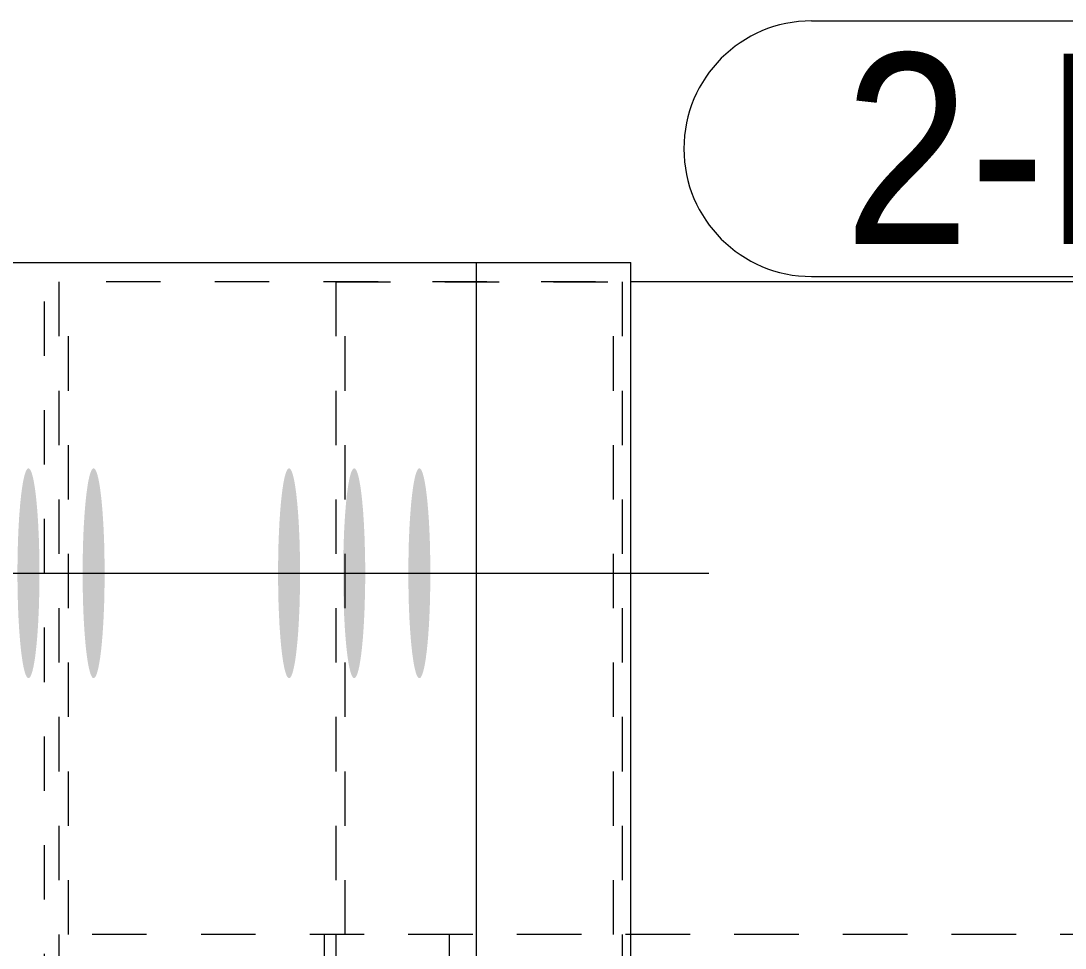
# Model space of a CAD drawing. Header units: millimetres. Extents: x 2 to 825, y 1 to 579.
# Drawn here: x 79.69 to 98.9, y 511.18 to 528.23 of the extents above; entities that cross this region are included whole.
import ezdxf

# ---------------------------------------------------------------- set-up
doc = ezdxf.new("R2010")
doc.units = ezdxf.units.MM
doc.linetypes.add('XKITLINE00', pattern=[0])
doc.linetypes.add('XKITLINE01', pattern=[4, 1, -1, 1, -1])
for name, color, linetype, lineweight in [('Bolt', 3, 'Continuous', 0), ('Part', 2, 'Continuous', 0), ('PartMark', 7, 'Continuous', 0)]:
    doc.layers.add(name, color=color, linetype=linetype, lineweight=lineweight)
doc.styles.add('ARIAL', font='ARIAL.TTF')

# ---------------------------------------------------------------- blocks, each defined once
blk = doc.blocks.new('*A41')
at = {"layer": 'Bolt'}
for points in [[(80.029, 518.027), (80.029, 517.98), (80.029, 517.933), (80.029, 517.886), (80.028, 517.839), (80.027, 517.792), (80.027, 517.745), (80.026, 517.698), (80.025, 517.652), (80.023, 517.606), (80.022, 517.56), (80.021, 517.515), (80.019, 517.47), (80.018, 517.425), (80.016, 517.381), (80.014, 517.337), (80.012, 517.293), (80.01, 517.25), (80.008, 517.208), (80.006, 517.166), (80.003, 517.124), (80.001, 517.083), (79.998, 517.043), (79.995, 517.003), (79.993, 516.964), (79.99, 516.926), (79.987, 516.888), (79.984, 516.851), (79.98, 516.815), (79.977, 516.78), (79.974, 516.745), (79.97, 516.711), (79.967, 516.678), (79.963, 516.646), (79.959, 516.614), (79.956, 516.584), (79.952, 516.554), (79.948, 516.526), (79.944, 516.498), (79.94, 516.471), (79.935, 516.445), (79.931, 516.42), (79.927, 516.397), (79.923, 516.374), (79.918, 516.352), (79.914, 516.331), (79.909, 516.312), (79.905, 516.293), (79.9, 516.275), (79.895, 516.259), (79.891, 516.243), (79.886, 516.229), (79.881, 516.216), (79.876, 516.204), (79.872, 516.193), (79.867, 516.183), (79.862, 516.175), (79.857, 516.167), (79.852, 516.161), (79.847, 516.155), (79.842, 516.151), (79.837, 516.148), (79.832, 516.147), (79.827, 516.146), (79.822, 516.147), (79.817, 516.148), (79.812, 516.151), (79.807, 516.155), (79.802, 516.161), (79.798, 516.167), (79.793, 516.175), (79.788, 516.183), (79.783, 516.193), (79.778, 516.204), (79.773, 516.216), (79.769, 516.229), (79.764, 516.243), (79.759, 516.259), (79.754, 516.275), (79.75, 516.293), (79.745, 516.312), (79.741, 516.331), (79.736, 516.352), (79.732, 516.374), (79.728, 516.397), (79.723, 516.42), (79.719, 516.445), (79.715, 516.471), (79.711, 516.498), (79.707, 516.526), (79.703, 516.554), (79.699, 516.584), (79.695, 516.614), (79.691, 516.646), (79.688, 516.678), (79.684, 516.711), (79.681, 516.745), (79.677, 516.78), (79.674, 516.815), (79.671, 516.851), (79.668, 516.888), (79.665, 516.926), (79.662, 516.964), (79.659, 517.003), (79.656, 517.043), (79.654, 517.083), (79.651, 517.124), (79.649, 517.166), (79.647, 517.208), (79.644, 517.25), (79.642, 517.293), (79.64, 517.337), (79.638, 517.381), (79.637, 517.425), (79.635, 517.47), (79.634, 517.515), (79.632, 517.56), (79.631, 517.606), (79.63, 517.652), (79.629, 517.698), (79.628, 517.745), (79.627, 517.792), (79.626, 517.839), (79.626, 517.886), (79.625, 517.933), (79.625, 517.98), (79.625, 518.027), (79.625, 518.075), (79.625, 518.122), (79.625, 518.169), (79.625, 518.217), (79.626, 518.264), (79.626, 518.311), (79.627, 518.358), (79.628, 518.404), (79.629, 518.451), (79.63, 518.497), (79.631, 518.543), (79.632, 518.589), (79.634, 518.635), (79.635, 518.68), (79.637, 518.724), (79.638, 518.769), (79.64, 518.813), (79.642, 518.856), (79.644, 518.899), (79.647, 518.942), (79.649, 518.984), (79.651, 519.025), (79.654, 519.066), (79.656, 519.106), (79.659, 519.146), (79.662, 519.185), (79.665, 519.224), (79.668, 519.261), (79.671, 519.298), (79.674, 519.334), (79.677, 519.37), (79.681, 519.405), (79.684, 519.438), (79.688, 519.471), (79.691, 519.504), (79.695, 519.535), (79.699, 519.565), (79.703, 519.595), (79.707, 519.624), (79.711, 519.651), (79.715, 519.678), (79.719, 519.704), (79.723, 519.729), (79.728, 519.753), (79.732, 519.776), (79.736, 519.797), (79.741, 519.818), (79.745, 519.838), (79.75, 519.856), (79.754, 519.874), (79.759, 519.891), (79.764, 519.906), (79.769, 519.92), (79.773, 519.933), (79.778, 519.945), (79.783, 519.956), (79.788, 519.966), (79.793, 519.975), (79.798, 519.982), (79.802, 519.989), (79.807, 519.994), (79.812, 519.998), (79.817, 520.001), (79.822, 520.003), (79.827, 520.003), (79.832, 520.003), (79.837, 520.001), (79.842, 519.998), (79.847, 519.994), (79.852, 519.989), (79.857, 519.982), (79.862, 519.975), (79.867, 519.966), (79.872, 519.956), (79.876, 519.945), (79.881, 519.933), (79.886, 519.92), (79.891, 519.906), (79.895, 519.891), (79.9, 519.874), (79.905, 519.856), (79.909, 519.838), (79.914, 519.818), (79.918, 519.797), (79.923, 519.776), (79.927, 519.753), (79.931, 519.729), (79.935, 519.704), (79.94, 519.678), (79.944, 519.651), (79.948, 519.624), (79.952, 519.595), (79.956, 519.565), (79.959, 519.535), (79.963, 519.504), (79.967, 519.471), (79.97, 519.438), (79.974, 519.405), (79.977, 519.37), (79.98, 519.334), (79.984, 519.298), (79.987, 519.261), (79.99, 519.224), (79.993, 519.185), (79.995, 519.146), (79.998, 519.106), (80.001, 519.066), (80.003, 519.025), (80.006, 518.984), (80.008, 518.942), (80.01, 518.899), (80.012, 518.856), (80.014, 518.813), (80.016, 518.769), (80.018, 518.724), (80.019, 518.68), (80.021, 518.635), (80.022, 518.589), (80.023, 518.543), (80.025, 518.497), (80.026, 518.451), (80.027, 518.404), (80.027, 518.358), (80.028, 518.311), (80.029, 518.264), (80.029, 518.217), (80.029, 518.169), (80.029, 518.122), (80.03, 518.075)], [(81.228, 518.027), (81.228, 517.98), (81.228, 517.933), (81.227, 517.886), (81.227, 517.839), (81.226, 517.792), (81.225, 517.745), (81.224, 517.698), (81.223, 517.652), (81.222, 517.606), (81.221, 517.56), (81.22, 517.515), (81.218, 517.47), (81.217, 517.425), (81.215, 517.381), (81.213, 517.337), (81.211, 517.293), (81.209, 517.25), (81.207, 517.208), (81.204, 517.166), (81.202, 517.124), (81.2, 517.083), (81.197, 517.043), (81.194, 517.003), (81.191, 516.964), (81.189, 516.926), (81.186, 516.888), (81.182, 516.851), (81.179, 516.815), (81.176, 516.78), (81.173, 516.745), (81.169, 516.711), (81.166, 516.678), (81.162, 516.646), (81.158, 516.614), (81.154, 516.584), (81.15, 516.554), (81.147, 516.526), (81.143, 516.498), (81.138, 516.471), (81.134, 516.445), (81.13, 516.42), (81.126, 516.397), (81.121, 516.374), (81.117, 516.352), (81.113, 516.331), (81.108, 516.312), (81.103, 516.293), (81.099, 516.275), (81.094, 516.259), (81.089, 516.243), (81.085, 516.229), (81.08, 516.216), (81.075, 516.204), (81.07, 516.193), (81.065, 516.183), (81.061, 516.175), (81.056, 516.167), (81.051, 516.161), (81.046, 516.155), (81.041, 516.151), (81.036, 516.148), (81.031, 516.147), (81.026, 516.146), (81.021, 516.147), (81.016, 516.148), (81.011, 516.151), (81.006, 516.155), (81.001, 516.161), (80.996, 516.167), (80.991, 516.175), (80.987, 516.183), (80.982, 516.193), (80.977, 516.204), (80.972, 516.216), (80.967, 516.229), (80.963, 516.243), (80.958, 516.259), (80.953, 516.275), (80.949, 516.293), (80.944, 516.312), (80.94, 516.331), (80.935, 516.352), (80.931, 516.374), (80.926, 516.397), (80.922, 516.42), (80.918, 516.445), (80.914, 516.471), (80.91, 516.498), (80.906, 516.526), (80.902, 516.554), (80.898, 516.584), (80.894, 516.614), (80.89, 516.646), (80.887, 516.678), (80.883, 516.711), (80.88, 516.745), (80.876, 516.78), (80.873, 516.815), (80.87, 516.851), (80.867, 516.888), (80.864, 516.926), (80.861, 516.964), (80.858, 517.003), (80.855, 517.043), (80.853, 517.083), (80.85, 517.124), (80.848, 517.166), (80.845, 517.208), (80.843, 517.25), (80.841, 517.293), (80.839, 517.337), (80.837, 517.381), (80.836, 517.425), (80.834, 517.47), (80.832, 517.515), (80.831, 517.56), (80.83, 517.606), (80.829, 517.652), (80.828, 517.698), (80.827, 517.745), (80.826, 517.792), (80.825, 517.839), (80.825, 517.886), (80.824, 517.933), (80.824, 517.98), (80.824, 518.027), (80.824, 518.075), (80.824, 518.122), (80.824, 518.169), (80.824, 518.217), (80.825, 518.264), (80.825, 518.311), (80.826, 518.358), (80.827, 518.404), (80.828, 518.451), (80.829, 518.497), (80.83, 518.543), (80.831, 518.589), (80.832, 518.635), (80.834, 518.68), (80.836, 518.724), (80.837, 518.769), (80.839, 518.813), (80.841, 518.856), (80.843, 518.899), (80.845, 518.942), (80.848, 518.984), (80.85, 519.025), (80.853, 519.066), (80.855, 519.106), (80.858, 519.146), (80.861, 519.185), (80.864, 519.224), (80.867, 519.261), (80.87, 519.298), (80.873, 519.334), (80.876, 519.37), (80.88, 519.405), (80.883, 519.438), (80.887, 519.471), (80.89, 519.504), (80.894, 519.535), (80.898, 519.565), (80.902, 519.595), (80.906, 519.624), (80.91, 519.651), (80.914, 519.678), (80.918, 519.704), (80.922, 519.729), (80.926, 519.753), (80.931, 519.776), (80.935, 519.797), (80.94, 519.818), (80.944, 519.838), (80.949, 519.856), (80.953, 519.874), (80.958, 519.891), (80.963, 519.906), (80.967, 519.92), (80.972, 519.933), (80.977, 519.945), (80.982, 519.956), (80.987, 519.966), (80.991, 519.975), (80.996, 519.982), (81.001, 519.989), (81.006, 519.994), (81.011, 519.998), (81.016, 520.001), (81.021, 520.003), (81.026, 520.003), (81.031, 520.003), (81.036, 520.001), (81.041, 519.998), (81.046, 519.994), (81.051, 519.989), (81.056, 519.982), (81.061, 519.975), (81.065, 519.966), (81.07, 519.956), (81.075, 519.945), (81.08, 519.933), (81.085, 519.92), (81.089, 519.906), (81.094, 519.891), (81.099, 519.874), (81.103, 519.856), (81.108, 519.838), (81.113, 519.818), (81.117, 519.797), (81.121, 519.776), (81.126, 519.753), (81.13, 519.729), (81.134, 519.704), (81.138, 519.678), (81.143, 519.651), (81.147, 519.624), (81.15, 519.595), (81.154, 519.565), (81.158, 519.535), (81.162, 519.504), (81.166, 519.471), (81.169, 519.438), (81.173, 519.405), (81.176, 519.37), (81.179, 519.334), (81.182, 519.298), (81.186, 519.261), (81.189, 519.224), (81.191, 519.185), (81.194, 519.146), (81.197, 519.106), (81.2, 519.066), (81.202, 519.025), (81.204, 518.984), (81.207, 518.942), (81.209, 518.899), (81.211, 518.856), (81.213, 518.813), (81.215, 518.769), (81.217, 518.724), (81.218, 518.68), (81.22, 518.635), (81.221, 518.589), (81.222, 518.543), (81.223, 518.497), (81.224, 518.451), (81.225, 518.404), (81.226, 518.358), (81.227, 518.311), (81.227, 518.264), (81.228, 518.217), (81.228, 518.169), (81.228, 518.122), (81.228, 518.075)], [(84.825, 518.027), (84.824, 517.98), (84.824, 517.933), (84.824, 517.886), (84.823, 517.839), (84.823, 517.792), (84.822, 517.745), (84.821, 517.698), (84.82, 517.652), (84.819, 517.606), (84.817, 517.56), (84.816, 517.515), (84.815, 517.47), (84.813, 517.425), (84.811, 517.381), (84.809, 517.337), (84.807, 517.293), (84.805, 517.25), (84.803, 517.208), (84.801, 517.166), (84.798, 517.124), (84.796, 517.083), (84.793, 517.043), (84.791, 517.003), (84.788, 516.964), (84.785, 516.926), (84.782, 516.888), (84.779, 516.851), (84.776, 516.815), (84.772, 516.78), (84.769, 516.745), (84.765, 516.711), (84.762, 516.678), (84.758, 516.646), (84.755, 516.614), (84.751, 516.584), (84.747, 516.554), (84.743, 516.526), (84.739, 516.498), (84.735, 516.471), (84.731, 516.445), (84.726, 516.42), (84.722, 516.397), (84.718, 516.374), (84.713, 516.352), (84.709, 516.331), (84.704, 516.312), (84.7, 516.293), (84.695, 516.275), (84.691, 516.259), (84.686, 516.243), (84.681, 516.229), (84.676, 516.216), (84.672, 516.204), (84.667, 516.193), (84.662, 516.183), (84.657, 516.175), (84.652, 516.167), (84.647, 516.161), (84.642, 516.155), (84.637, 516.151), (84.632, 516.148), (84.627, 516.147), (84.622, 516.146), (84.617, 516.147), (84.612, 516.148), (84.608, 516.151), (84.603, 516.155), (84.598, 516.161), (84.593, 516.167), (84.588, 516.175), (84.583, 516.183), (84.578, 516.193), (84.573, 516.204), (84.568, 516.216), (84.564, 516.229), (84.559, 516.243), (84.554, 516.259), (84.55, 516.275), (84.545, 516.293), (84.54, 516.312), (84.536, 516.331), (84.531, 516.352), (84.527, 516.374), (84.523, 516.397), (84.518, 516.42), (84.514, 516.445), (84.51, 516.471), (84.506, 516.498), (84.502, 516.526), (84.498, 516.554), (84.494, 516.584), (84.49, 516.614), (84.487, 516.646), (84.483, 516.678), (84.479, 516.711), (84.476, 516.745), (84.473, 516.78), (84.469, 516.815), (84.466, 516.851), (84.463, 516.888), (84.46, 516.926), (84.457, 516.964), (84.454, 517.003), (84.452, 517.043), (84.449, 517.083), (84.446, 517.124), (84.444, 517.166), (84.442, 517.208), (84.44, 517.25), (84.437, 517.293), (84.436, 517.337), (84.434, 517.381), (84.432, 517.425), (84.43, 517.47), (84.429, 517.515), (84.427, 517.56), (84.426, 517.606), (84.425, 517.652), (84.424, 517.698), (84.423, 517.745), (84.422, 517.792), (84.422, 517.839), (84.421, 517.886), (84.421, 517.933), (84.42, 517.98), (84.42, 518.027), (84.42, 518.075), (84.42, 518.122), (84.42, 518.169), (84.421, 518.217), (84.421, 518.264), (84.422, 518.311), (84.422, 518.358), (84.423, 518.404), (84.424, 518.451), (84.425, 518.497), (84.426, 518.543), (84.427, 518.589), (84.429, 518.635), (84.43, 518.68), (84.432, 518.724), (84.434, 518.769), (84.436, 518.813), (84.437, 518.856), (84.44, 518.899), (84.442, 518.942), (84.444, 518.984), (84.446, 519.025), (84.449, 519.066), (84.452, 519.106), (84.454, 519.146), (84.457, 519.185), (84.46, 519.224), (84.463, 519.261), (84.466, 519.298), (84.469, 519.334), (84.473, 519.37), (84.476, 519.405), (84.479, 519.438), (84.483, 519.471), (84.487, 519.504), (84.49, 519.535), (84.494, 519.565), (84.498, 519.595), (84.502, 519.624), (84.506, 519.651), (84.51, 519.678), (84.514, 519.704), (84.518, 519.729), (84.523, 519.753), (84.527, 519.776), (84.531, 519.797), (84.536, 519.818), (84.54, 519.838), (84.545, 519.856), (84.55, 519.874), (84.554, 519.891), (84.559, 519.906), (84.564, 519.92), (84.568, 519.933), (84.573, 519.945), (84.578, 519.956), (84.583, 519.966), (84.588, 519.975), (84.593, 519.982), (84.598, 519.989), (84.603, 519.994), (84.608, 519.998), (84.612, 520.001), (84.617, 520.003), (84.622, 520.003), (84.627, 520.003), (84.632, 520.001), (84.637, 519.998), (84.642, 519.994), (84.647, 519.989), (84.652, 519.982), (84.657, 519.975), (84.662, 519.966), (84.667, 519.956), (84.672, 519.945), (84.676, 519.933), (84.681, 519.92), (84.686, 519.906), (84.691, 519.891), (84.695, 519.874), (84.7, 519.856), (84.704, 519.838), (84.709, 519.818), (84.713, 519.797), (84.718, 519.776), (84.722, 519.753), (84.726, 519.729), (84.731, 519.704), (84.735, 519.678), (84.739, 519.651), (84.743, 519.624), (84.747, 519.595), (84.751, 519.565), (84.755, 519.535), (84.758, 519.504), (84.762, 519.471), (84.765, 519.438), (84.769, 519.405), (84.772, 519.37), (84.776, 519.334), (84.779, 519.298), (84.782, 519.261), (84.785, 519.224), (84.788, 519.185), (84.791, 519.146), (84.793, 519.106), (84.796, 519.066), (84.798, 519.025), (84.801, 518.984), (84.803, 518.942), (84.805, 518.899), (84.807, 518.856), (84.809, 518.813), (84.811, 518.769), (84.813, 518.724), (84.815, 518.68), (84.816, 518.635), (84.817, 518.589), (84.819, 518.543), (84.82, 518.497), (84.821, 518.451), (84.822, 518.404), (84.823, 518.358), (84.823, 518.311), (84.824, 518.264), (84.824, 518.217), (84.824, 518.169), (84.825, 518.122), (84.825, 518.075)], [(86.023, 518.027), (86.023, 517.98), (86.023, 517.933), (86.023, 517.886), (86.022, 517.839), (86.021, 517.792), (86.021, 517.745), (86.02, 517.698), (86.019, 517.652), (86.017, 517.606), (86.016, 517.56), (86.015, 517.515), (86.013, 517.47), (86.012, 517.425), (86.01, 517.381), (86.008, 517.337), (86.006, 517.293), (86.004, 517.25), (86.002, 517.208), (86, 517.166), (85.997, 517.124), (85.995, 517.083), (85.992, 517.043), (85.989, 517.003), (85.987, 516.964), (85.984, 516.926), (85.981, 516.888), (85.978, 516.851), (85.974, 516.815), (85.971, 516.78), (85.968, 516.745), (85.964, 516.711), (85.961, 516.678), (85.957, 516.646), (85.953, 516.614), (85.95, 516.584), (85.946, 516.554), (85.942, 516.526), (85.938, 516.498), (85.934, 516.471), (85.929, 516.445), (85.925, 516.42), (85.921, 516.397), (85.917, 516.374), (85.912, 516.352), (85.908, 516.331), (85.903, 516.312), (85.899, 516.293), (85.894, 516.275), (85.889, 516.259), (85.885, 516.243), (85.88, 516.229), (85.875, 516.216), (85.87, 516.204), (85.866, 516.193), (85.861, 516.183), (85.856, 516.175), (85.851, 516.167), (85.846, 516.161), (85.841, 516.155), (85.836, 516.151), (85.831, 516.148), (85.826, 516.147), (85.821, 516.146), (85.816, 516.147), (85.811, 516.148), (85.806, 516.151), (85.801, 516.155), (85.796, 516.161), (85.792, 516.167), (85.787, 516.175), (85.782, 516.183), (85.777, 516.193), (85.772, 516.204), (85.767, 516.216), (85.762, 516.229), (85.758, 516.243), (85.753, 516.259), (85.748, 516.275), (85.744, 516.293), (85.739, 516.312), (85.735, 516.331), (85.73, 516.352), (85.726, 516.374), (85.722, 516.397), (85.717, 516.42), (85.713, 516.445), (85.709, 516.471), (85.705, 516.498), (85.701, 516.526), (85.697, 516.554), (85.693, 516.584), (85.689, 516.614), (85.685, 516.646), (85.682, 516.678), (85.678, 516.711), (85.675, 516.745), (85.671, 516.78), (85.668, 516.815), (85.665, 516.851), (85.662, 516.888), (85.659, 516.926), (85.656, 516.964), (85.653, 517.003), (85.65, 517.043), (85.648, 517.083), (85.645, 517.124), (85.643, 517.166), (85.641, 517.208), (85.638, 517.25), (85.636, 517.293), (85.634, 517.337), (85.632, 517.381), (85.631, 517.425), (85.629, 517.47), (85.628, 517.515), (85.626, 517.56), (85.625, 517.606), (85.624, 517.652), (85.623, 517.698), (85.622, 517.745), (85.621, 517.792), (85.62, 517.839), (85.62, 517.886), (85.619, 517.933), (85.619, 517.98), (85.619, 518.027), (85.619, 518.075), (85.619, 518.122), (85.619, 518.169), (85.619, 518.217), (85.62, 518.264), (85.62, 518.311), (85.621, 518.358), (85.622, 518.404), (85.623, 518.451), (85.624, 518.497), (85.625, 518.543), (85.626, 518.589), (85.628, 518.635), (85.629, 518.68), (85.631, 518.724), (85.632, 518.769), (85.634, 518.813), (85.636, 518.856), (85.638, 518.899), (85.641, 518.942), (85.643, 518.984), (85.645, 519.025), (85.648, 519.066), (85.65, 519.106), (85.653, 519.146), (85.656, 519.185), (85.659, 519.224), (85.662, 519.261), (85.665, 519.298), (85.668, 519.334), (85.671, 519.37), (85.675, 519.405), (85.678, 519.438), (85.682, 519.471), (85.685, 519.504), (85.689, 519.535), (85.693, 519.565), (85.697, 519.595), (85.701, 519.624), (85.705, 519.651), (85.709, 519.678), (85.713, 519.704), (85.717, 519.729), (85.722, 519.753), (85.726, 519.776), (85.73, 519.797), (85.735, 519.818), (85.739, 519.838), (85.744, 519.856), (85.748, 519.874), (85.753, 519.891), (85.758, 519.906), (85.762, 519.92), (85.767, 519.933), (85.772, 519.945), (85.777, 519.956), (85.782, 519.966), (85.787, 519.975), (85.792, 519.982), (85.796, 519.989), (85.801, 519.994), (85.806, 519.998), (85.811, 520.001), (85.816, 520.003), (85.821, 520.003), (85.826, 520.003), (85.831, 520.001), (85.836, 519.998), (85.841, 519.994), (85.846, 519.989), (85.851, 519.982), (85.856, 519.975), (85.861, 519.966), (85.866, 519.956), (85.87, 519.945), (85.875, 519.933), (85.88, 519.92), (85.885, 519.906), (85.889, 519.891), (85.894, 519.874), (85.899, 519.856), (85.903, 519.838), (85.908, 519.818), (85.912, 519.797), (85.917, 519.776), (85.921, 519.753), (85.925, 519.729), (85.929, 519.704), (85.934, 519.678), (85.938, 519.651), (85.942, 519.624), (85.946, 519.595), (85.95, 519.565), (85.953, 519.535), (85.957, 519.504), (85.961, 519.471), (85.964, 519.438), (85.968, 519.405), (85.971, 519.37), (85.974, 519.334), (85.978, 519.298), (85.981, 519.261), (85.984, 519.224), (85.987, 519.185), (85.989, 519.146), (85.992, 519.106), (85.995, 519.066), (85.997, 519.025), (86, 518.984), (86.002, 518.942), (86.004, 518.899), (86.006, 518.856), (86.008, 518.813), (86.01, 518.769), (86.012, 518.724), (86.013, 518.68), (86.015, 518.635), (86.016, 518.589), (86.017, 518.543), (86.019, 518.497), (86.02, 518.451), (86.021, 518.404), (86.021, 518.358), (86.022, 518.311), (86.023, 518.264), (86.023, 518.217), (86.023, 518.169), (86.023, 518.122), (86.024, 518.075)], [(87.222, 518.027), (87.222, 517.98), (87.222, 517.933), (87.221, 517.886), (87.221, 517.839), (87.22, 517.792), (87.219, 517.745), (87.218, 517.698), (87.217, 517.652), (87.216, 517.606), (87.215, 517.56), (87.214, 517.515), (87.212, 517.47), (87.21, 517.425), (87.209, 517.381), (87.207, 517.337), (87.205, 517.293), (87.203, 517.25), (87.201, 517.208), (87.198, 517.166), (87.196, 517.124), (87.194, 517.083), (87.191, 517.043), (87.188, 517.003), (87.185, 516.964), (87.183, 516.926), (87.179, 516.888), (87.176, 516.851), (87.173, 516.815), (87.17, 516.78), (87.167, 516.745), (87.163, 516.711), (87.16, 516.678), (87.156, 516.646), (87.152, 516.614), (87.148, 516.584), (87.144, 516.554), (87.141, 516.526), (87.137, 516.498), (87.132, 516.471), (87.128, 516.445), (87.124, 516.42), (87.12, 516.397), (87.115, 516.374), (87.111, 516.352), (87.107, 516.331), (87.102, 516.312), (87.097, 516.293), (87.093, 516.275), (87.088, 516.259), (87.083, 516.243), (87.079, 516.229), (87.074, 516.216), (87.069, 516.204), (87.064, 516.193), (87.059, 516.183), (87.055, 516.175), (87.05, 516.167), (87.045, 516.161), (87.04, 516.155), (87.035, 516.151), (87.03, 516.148), (87.025, 516.147), (87.02, 516.146), (87.015, 516.147), (87.01, 516.148), (87.005, 516.151), (87, 516.155), (86.995, 516.161), (86.99, 516.167), (86.985, 516.175), (86.981, 516.183), (86.976, 516.193), (86.971, 516.204), (86.966, 516.216), (86.961, 516.229), (86.957, 516.243), (86.952, 516.259), (86.947, 516.275), (86.943, 516.293), (86.938, 516.312), (86.934, 516.331), (86.929, 516.352), (86.925, 516.374), (86.92, 516.397), (86.916, 516.42), (86.912, 516.445), (86.908, 516.471), (86.904, 516.498), (86.9, 516.526), (86.896, 516.554), (86.892, 516.584), (86.888, 516.614), (86.884, 516.646), (86.881, 516.678), (86.877, 516.711), (86.874, 516.745), (86.87, 516.78), (86.867, 516.815), (86.864, 516.851), (86.861, 516.888), (86.858, 516.926), (86.855, 516.964), (86.852, 517.003), (86.849, 517.043), (86.847, 517.083), (86.844, 517.124), (86.842, 517.166), (86.839, 517.208), (86.837, 517.25), (86.835, 517.293), (86.833, 517.337), (86.831, 517.381), (86.83, 517.425), (86.828, 517.47), (86.826, 517.515), (86.825, 517.56), (86.824, 517.606), (86.823, 517.652), (86.822, 517.698), (86.821, 517.745), (86.82, 517.792), (86.819, 517.839), (86.819, 517.886), (86.818, 517.933), (86.818, 517.98), (86.818, 518.027), (86.818, 518.075), (86.818, 518.122), (86.818, 518.169), (86.818, 518.217), (86.819, 518.264), (86.819, 518.311), (86.82, 518.358), (86.821, 518.404), (86.822, 518.451), (86.823, 518.497), (86.824, 518.543), (86.825, 518.589), (86.826, 518.635), (86.828, 518.68), (86.83, 518.724), (86.831, 518.769), (86.833, 518.813), (86.835, 518.856), (86.837, 518.899), (86.839, 518.942), (86.842, 518.984), (86.844, 519.025), (86.847, 519.066), (86.849, 519.106), (86.852, 519.146), (86.855, 519.185), (86.858, 519.224), (86.861, 519.261), (86.864, 519.298), (86.867, 519.334), (86.87, 519.37), (86.874, 519.405), (86.877, 519.438), (86.881, 519.471), (86.884, 519.504), (86.888, 519.535), (86.892, 519.565), (86.896, 519.595), (86.9, 519.624), (86.904, 519.651), (86.908, 519.678), (86.912, 519.704), (86.916, 519.729), (86.92, 519.753), (86.925, 519.776), (86.929, 519.797), (86.934, 519.818), (86.938, 519.838), (86.943, 519.856), (86.947, 519.874), (86.952, 519.891), (86.957, 519.906), (86.961, 519.92), (86.966, 519.933), (86.971, 519.945), (86.976, 519.956), (86.981, 519.966), (86.985, 519.975), (86.99, 519.982), (86.995, 519.989), (87, 519.994), (87.005, 519.998), (87.01, 520.001), (87.015, 520.003), (87.02, 520.003), (87.025, 520.003), (87.03, 520.001), (87.035, 519.998), (87.04, 519.994), (87.045, 519.989), (87.05, 519.982), (87.055, 519.975), (87.059, 519.966), (87.064, 519.956), (87.069, 519.945), (87.074, 519.933), (87.079, 519.92), (87.083, 519.906), (87.088, 519.891), (87.093, 519.874), (87.097, 519.856), (87.102, 519.838), (87.107, 519.818), (87.111, 519.797), (87.115, 519.776), (87.12, 519.753), (87.124, 519.729), (87.128, 519.704), (87.132, 519.678), (87.137, 519.651), (87.141, 519.624), (87.144, 519.595), (87.148, 519.565), (87.152, 519.535), (87.156, 519.504), (87.16, 519.471), (87.163, 519.438), (87.167, 519.405), (87.17, 519.37), (87.173, 519.334), (87.176, 519.298), (87.179, 519.261), (87.183, 519.224), (87.185, 519.185), (87.188, 519.146), (87.191, 519.106), (87.194, 519.066), (87.196, 519.025), (87.198, 518.984), (87.201, 518.942), (87.203, 518.899), (87.205, 518.856), (87.207, 518.813), (87.209, 518.769), (87.21, 518.724), (87.212, 518.68), (87.214, 518.635), (87.215, 518.589), (87.216, 518.543), (87.217, 518.497), (87.218, 518.451), (87.219, 518.404), (87.22, 518.358), (87.221, 518.311), (87.221, 518.264), (87.222, 518.217), (87.222, 518.169), (87.222, 518.122), (87.222, 518.075)]]:
    blk.add_hatch(color=3, dxfattribs=at).paths.add_polyline_path(points, flags=17)
at = {"layer": 'Bolt', "color": 3, "linetype": 'XKITLINE00', "lineweight": 0}
for p, q in [((74.011, 518.075), (83.956, 518.075)), ((75.21, 518.075), (85.155, 518.075)), ((76.409, 518.075), (86.354, 518.075)), ((80.005, 518.075), (89.95, 518.075)), ((81.204, 518.075), (91.149, 518.075)), ((82.403, 518.075), (92.348, 518.075))]:
    blk.add_line(p, q, dxfattribs=at)
blk = doc.blocks.new('*A42')
at = {"layer": 'Part', "color": 7, "linetype": 'XKITLINE01', "lineweight": 0}
for p, q in [((85.487, 498.432), (85.487, 523.432)), ((85.487, 523.432), (90.91, 523.432)), ((85.652, 511.432), (85.652, 523.432)), ((90.595, 511.432), (90.595, 523.432)), ((90.76, 498.432), (90.76, 523.432)), ((583.811, 511.432), (85.652, 511.432))]:
    blk.add_line(p, q, dxfattribs=at)
at = {"layer": 'Part', "color": 2, "linetype": 'XKITLINE00', "lineweight": 0}
blk.add_line((583.811, 523.432), (90.91, 523.432), dxfattribs=at)
blk = doc.blocks.new('*A56')
at = {"layer": 'Part', "color": 2, "linetype": 'XKITLINE00', "lineweight": 0}
for p, q in [((77.28, 523.789), (90.91, 523.789)), ((88.069, 498.075), (88.069, 523.789)), ((90.91, 498.075), (90.91, 523.789))]:
    blk.add_line(p, q, dxfattribs=at)
at = {"layer": 'Part', "color": 7, "linetype": 'XKITLINE01', "lineweight": 0}
blk.add_line((80.121, 498.075), (80.121, 523.789), dxfattribs=at)
blk = doc.blocks.new('*A57')
at = {"layer": 'Part', "color": 7, "linetype": 'XKITLINE01', "lineweight": 0}
for p, q in [((362.259, 523.432), (80.392, 523.432)), ((80.392, 498.432), (80.392, 523.432)), ((80.563, 511.432), (80.563, 523.432)), ((362.002, 511.432), (80.563, 511.432)), ((85.268, 511.432), (85.268, 510.432)), ((87.572, 510.432), (87.572, 511.432))]:
    blk.add_line(p, q, dxfattribs=at)
blk = doc.blocks.new('*A152')
at = {"layer": 'PartMark', "color": 7, "linetype": 'XKITLINE00', "lineweight": 0}
for p, q in [((94.237, 528.232), (115.289, 528.232)), ((94.237, 523.532), (115.289, 523.532))]:
    blk.add_line(p, q, dxfattribs=at)
blk.add_arc((94.237, 525.882), 2.35, 90, 270, dxfattribs=at)
at = {"layer": 'PartMark', "color": 1, "style": 'ARIAL', "width": 0.85}
blk.add_text('2-R2', height=3.5, dxfattribs=at).set_placement((94.837, 524.132))

msp = doc.modelspace()

# ---------------------------------------------------------------- block references
at = {"lineweight": 0}
for name in ['*A152', '*A56', '*A57', '*A41']:
    msp.add_blockref(name, (0, 0), dxfattribs=at)
at = {"layer": 'Part', "lineweight": 0}
msp.add_blockref('*A42', (0, 0), dxfattribs=at)

doc.saveas('drawing.dxf')
